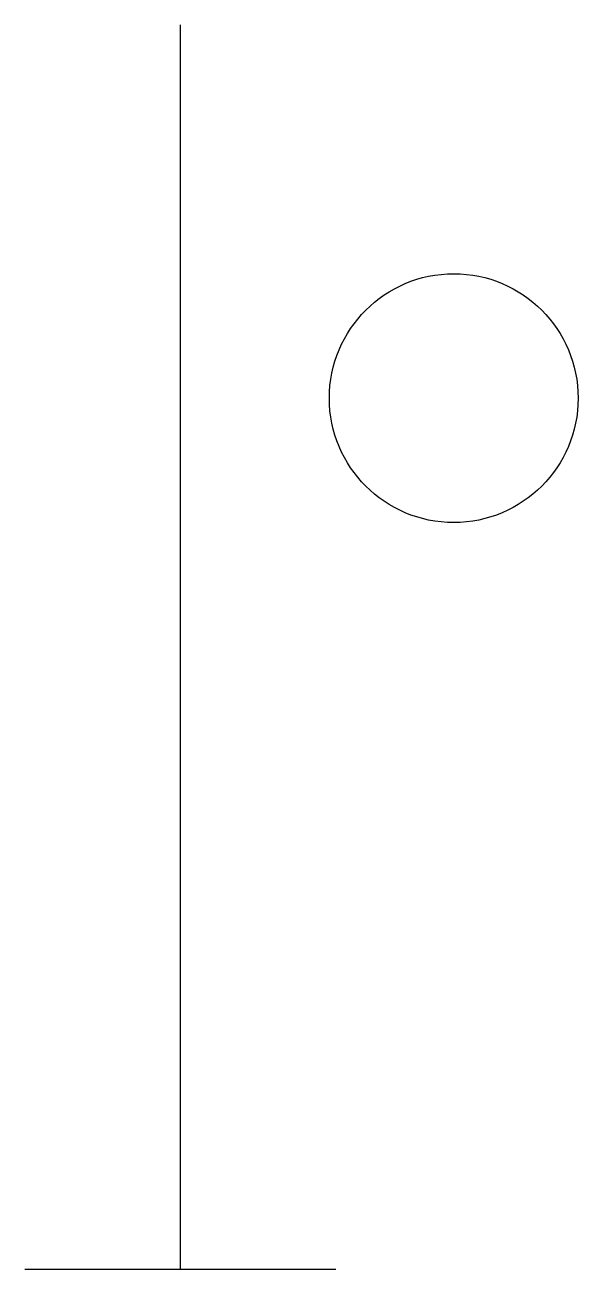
# Model space of a CAD drawing. Extents: x -0.5 to 1.28, y 0 to 4.
import ezdxf

# ---------------------------------------------------------------- set-up
doc = ezdxf.new("R2010")
doc.units = 0
doc.layers.get('0').update_dxf_attribs({"linetype": 'CONTINUOUS'})

msp = doc.modelspace()

# ---------------------------------------------------------------- linework, layer by layer
at = {"color": 0}
for p, q in [((0, 0), (0, 4)), ((-0.5, 0), (0.5, 0))]:
    msp.add_line(p, q, dxfattribs=at)
msp.add_circle((0.879, 2.8), 0.4, dxfattribs=at)

doc.saveas('drawing.dxf')
